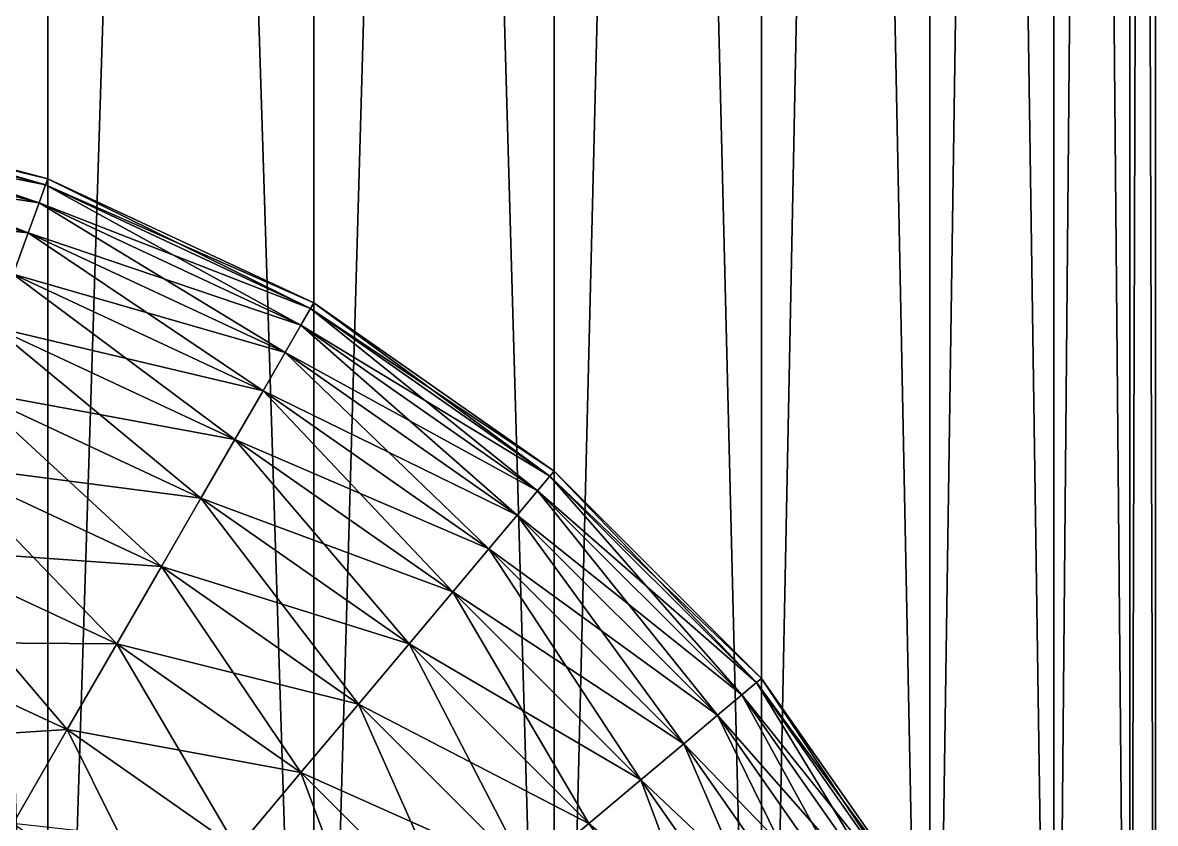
# Model space of a CAD drawing. Header units: metres. Extents: x -7 to 7, y -6 to 6.4.
# Drawn here: x 3.327 to 4, y -4.443 to -3.967 of the extents above; entities that cross this region are included whole.
import ezdxf

# ---------------------------------------------------------------- set-up
doc = ezdxf.new("R2010")
doc.units = ezdxf.units.M

msp = doc.modelspace()

# ---------------------------------------------------------------- linework, layer by layer
at = {"layer": 'Cylinder'}
for points in [[(3.34202, -5, -0.93969), (3.17365, 0, -0.98481), (3.17365, -5, -0.98481)], [(3.34202, -5, -0.93969), (3.34202, 0, -0.93969), (3.17365, 0, -0.98481)], [(3.5, -5, -0.86603), (3.34202, 0, -0.93969), (3.34202, -5, -0.93969)], [(3.5, -5, -0.86603), (3.5, 0, -0.86602), (3.34202, 0, -0.93969)], [(3.64279, -5, -0.76604), (3.5, 0, -0.86602), (3.5, -5, -0.86603)], [(3.64279, -5, -0.76604), (3.64279, 0, -0.76604), (3.5, 0, -0.86602)], [(3.76604, -5, -0.64279), (3.64279, 0, -0.76604), (3.64279, -5, -0.76604)], [(3.76604, -5, -0.64279), (3.76604, 0, -0.64279), (3.64279, 0, -0.76604)], [(3.86602, -5, -0.5), (3.76604, 0, -0.64279), (3.76604, -5, -0.64279)], [(3.86602, -5, -0.5), (3.86602, 0, -0.5), (3.76604, 0, -0.64279)], [(3.93969, -5, -0.34202), (3.86602, 0, -0.5), (3.86602, -5, -0.5)], [(3.93969, -5, -0.34202), (3.93969, 0, -0.34202), (3.86602, 0, -0.5)], [(3.98481, -5, -0.17365), (3.93969, 0, -0.34202), (3.93969, -5, -0.34202)], [(3.98481, -5, -0.17365), (3.98481, 0, -0.17365), (3.93969, 0, -0.34202)], [(3.93969, -5, 0.34202), (3.98481, 0, 0.17365), (3.98481, -5, 0.17365)], [(3.93969, -5, 0.34202), (3.93969, 0, 0.34202), (3.98481, 0, 0.17365)], [(4, -5, 0), (3.98481, 0, -0.17365), (3.98481, -5, -0.17365)], [(4, -5, 0), (4, 0, 0), (3.98481, 0, -0.17365)], [(3.98481, -5, 0.17365), (4, 0, 0), (4, -5, 0)], [(3.98481, -5, 0.17365), (3.98481, 0, 0.17365), (4, 0, 0)], [(3.17365, -5, 0.98481), (3.34202, 0, 0.93969), (3.34202, -5, 0.93969)], [(3.17365, -5, 0.98481), (3.17365, 0, 0.98481), (3.34202, 0, 0.93969)], [(3.34202, -5, 0.93969), (3.5, 0, 0.86603), (3.5, -5, 0.86602)], [(3.34202, -5, 0.93969), (3.34202, 0, 0.93969), (3.5, 0, 0.86603)], [(3.5, -5, 0.86602), (3.64279, 0, 0.76604), (3.64279, -5, 0.76604)], [(3.5, -5, 0.86602), (3.5, 0, 0.86603), (3.64279, 0, 0.76604)], [(3.64279, -5, 0.76604), (3.76604, 0, 0.64279), (3.76604, -5, 0.64279)], [(3.64279, -5, 0.76604), (3.64279, 0, 0.76604), (3.76604, 0, 0.64279)], [(3.76604, -5, 0.64279), (3.86602, 0, 0.5), (3.86602, -5, 0.5)], [(3.76604, -5, 0.64279), (3.76604, 0, 0.64279), (3.86602, 0, 0.5)], [(3.86602, -5, 0.5), (3.93969, 0, 0.34202), (3.93969, -5, 0.34202)], [(3.86602, -5, 0.5), (3.86602, 0, 0.5), (3.93969, 0, 0.34202)]]:
    msp.add_3dface(points, dxfattribs=at)
at = {"layer": 'Sphere'}
for points in [[(3.17299, -4.01894, 0.08715), (3.17365, -4.01519, 0), (3.34202, -4.06031, 0)], [(3.17365, -4.01519, 0), (3.17299, -4.01894, -0.08716), (3.34072, -4.06388, -0.08716)], [(3.17365, -4.01519, 0), (3.34072, -4.06388, -0.08716), (3.34202, -4.06031, 0)], [(3.17101, -4.03015, 0.17365), (3.17299, -4.01894, 0.08715), (3.34072, -4.06388, 0.08715)], [(3.17299, -4.01894, -0.08716), (3.17101, -4.03015, -0.17365), (3.33682, -4.07458, -0.17365)], [(3.17299, -4.01894, 0.08715), (3.34202, -4.06031, 0), (3.34072, -4.06388, 0.08715)], [(3.17299, -4.01894, -0.08716), (3.33682, -4.07458, -0.17365), (3.34072, -4.06388, -0.08716)], [(3.16773, -4.04875, 0.25882), (3.17101, -4.03015, 0.17365), (3.33682, -4.07458, 0.17365)], [(3.17101, -4.03015, -0.17365), (3.16773, -4.04875, -0.25882), (3.33036, -4.09233, -0.25882)], [(3.17101, -4.03015, 0.17365), (3.34072, -4.06388, 0.08715), (3.33682, -4.07458, 0.17365)], [(3.17101, -4.03015, -0.17365), (3.33036, -4.09233, -0.25882), (3.33682, -4.07458, -0.17365)], [(3.16317, -4.07458, 0.34202), (3.16773, -4.04875, 0.25882), (3.33036, -4.09233, 0.25882)], [(3.16773, -4.04875, 0.25882), (3.33682, -4.07458, 0.17365), (3.33036, -4.09233, 0.25882)], [(3.16773, -4.04875, -0.25882), (3.32139, -4.11698, -0.34202), (3.33036, -4.09233, -0.25882)], [(3.33682, -4.07458, 0.17365), (3.34072, -4.06388, 0.08715), (3.4981, -4.13727, 0.08715)], [(3.34072, -4.06388, -0.08716), (3.33682, -4.07458, -0.17365), (3.4924, -4.14713, -0.17365)], [(3.34072, -4.06388, 0.08715), (3.34202, -4.06031, 0), (3.5, -4.13397, 0)], [(3.34202, -4.06031, 0), (3.34072, -4.06388, -0.08716), (3.4981, -4.13727, -0.08716)], [(3.34072, -4.06388, 0.08715), (3.5, -4.13397, 0), (3.4981, -4.13727, 0.08715)], [(3.34072, -4.06388, -0.08716), (3.4924, -4.14713, -0.17365), (3.4981, -4.13727, -0.08716)], [(3.34202, -4.06031, 0), (3.4981, -4.13727, -0.08716), (3.5, -4.13397, 0)], [(3.16317, -4.07458, 0.34202), (3.33036, -4.09233, 0.25882), (3.32139, -4.11698, 0.34202)], [(3.33036, -4.09233, 0.25882), (3.33682, -4.07458, 0.17365), (3.4924, -4.14713, 0.17365)], [(3.33682, -4.07458, -0.17365), (3.33036, -4.09233, -0.25882), (3.48296, -4.16348, -0.25882)], [(3.33682, -4.07458, 0.17365), (3.4981, -4.13727, 0.08715), (3.4924, -4.14713, 0.17365)], [(3.33682, -4.07458, -0.17365), (3.48296, -4.16348, -0.25882), (3.4924, -4.14713, -0.17365)], [(3.32139, -4.11698, 0.34202), (3.33036, -4.09233, 0.25882), (3.48296, -4.16348, 0.25882)], [(3.33036, -4.09233, -0.25882), (3.32139, -4.11698, -0.34202), (3.46985, -4.1862, -0.34202)], [(3.33036, -4.09233, 0.25882), (3.4924, -4.14713, 0.17365), (3.48296, -4.16348, 0.25882)], [(3.33036, -4.09233, -0.25882), (3.46985, -4.1862, -0.34202), (3.48296, -4.16348, -0.25882)], [(3.30997, -4.14835, 0.42262), (3.32139, -4.11698, 0.34202), (3.46985, -4.1862, 0.34202)], [(3.32139, -4.11698, -0.34202), (3.30997, -4.14835, -0.42262), (3.45315, -4.21511, -0.42262)], [(3.32139, -4.11698, 0.34202), (3.48296, -4.16348, 0.25882), (3.46985, -4.1862, 0.34202)], [(3.32139, -4.11698, -0.34202), (3.45315, -4.21511, -0.42262), (3.46985, -4.1862, -0.34202)], [(3.4924, -4.14713, 0.17365), (3.4981, -4.13727, 0.08715), (3.64034, -4.23687, 0.08715)], [(3.4981, -4.13727, -0.08716), (3.4924, -4.14713, -0.17365), (3.63302, -4.24559, -0.17365)], [(3.4981, -4.13727, 0.08715), (3.5, -4.13397, 0), (3.64279, -4.23395, 0)], [(3.5, -4.13397, 0), (3.4981, -4.13727, -0.08716), (3.64034, -4.23687, -0.08716)], [(3.4981, -4.13727, 0.08715), (3.64279, -4.23395, 0), (3.64034, -4.23687, 0.08715)], [(3.4981, -4.13727, -0.08716), (3.63302, -4.24559, -0.17365), (3.64034, -4.23687, -0.08716)], [(3.5, -4.13397, 0), (3.64034, -4.23687, -0.08716), (3.64279, -4.23395, 0)], [(3.2962, -4.1862, 0.5), (3.30997, -4.14835, 0.42262), (3.45315, -4.21511, 0.42262)], [(3.30997, -4.14835, -0.42262), (3.2962, -4.1862, -0.5), (3.43301, -4.25, -0.5)], [(3.30997, -4.14835, 0.42262), (3.46985, -4.1862, 0.34202), (3.45315, -4.21511, 0.42262)], [(3.30997, -4.14835, -0.42262), (3.43301, -4.25, -0.5), (3.45315, -4.21511, -0.42262)], [(3.48296, -4.16348, 0.25882), (3.4924, -4.14713, 0.17365), (3.63302, -4.24559, 0.17365)], [(3.4924, -4.14713, -0.17365), (3.48296, -4.16348, -0.25882), (3.62088, -4.26006, -0.25882)], [(3.4924, -4.14713, 0.17365), (3.64034, -4.23687, 0.08715), (3.63302, -4.24559, 0.17365)], [(3.4924, -4.14713, -0.17365), (3.62088, -4.26006, -0.25882), (3.63302, -4.24559, -0.17365)], [(3.46985, -4.1862, 0.34202), (3.48296, -4.16348, 0.25882), (3.62088, -4.26006, 0.25882)], [(3.48296, -4.16348, -0.25882), (3.46985, -4.1862, -0.34202), (3.60402, -4.28015, -0.34202)], [(3.48296, -4.16348, 0.25882), (3.63302, -4.24559, 0.17365), (3.62088, -4.26006, 0.25882)], [(3.48296, -4.16348, -0.25882), (3.60402, -4.28015, -0.34202), (3.62088, -4.26006, -0.25882)], [(3.28017, -4.23025, 0.57358), (3.2962, -4.1862, 0.5), (3.43301, -4.25, 0.5)], [(3.2962, -4.1862, -0.5), (3.28017, -4.23025, -0.57358), (3.40957, -4.29059, -0.57358)], [(3.2962, -4.1862, 0.5), (3.45315, -4.21511, 0.42262), (3.43301, -4.25, 0.5)], [(3.2962, -4.1862, -0.5), (3.40957, -4.29059, -0.57358), (3.43301, -4.25, -0.5)], [(3.45315, -4.21511, 0.42262), (3.46985, -4.1862, 0.34202), (3.60402, -4.28015, 0.34202)], [(3.46985, -4.1862, -0.34202), (3.45315, -4.21511, -0.42262), (3.58256, -4.30573, -0.42262)], [(3.46985, -4.1862, 0.34202), (3.62088, -4.26006, 0.25882), (3.60402, -4.28015, 0.34202)], [(3.46985, -4.1862, -0.34202), (3.58256, -4.30573, -0.42262), (3.60402, -4.28015, -0.34202)], [(3.43301, -4.25, 0.5), (3.45315, -4.21511, 0.42262), (3.58256, -4.30573, 0.42262)], [(3.45315, -4.21511, -0.42262), (3.43301, -4.25, -0.5), (3.55667, -4.33659, -0.5)], [(3.45315, -4.21511, 0.42262), (3.60402, -4.28015, 0.34202), (3.58256, -4.30573, 0.42262)], [(3.45315, -4.21511, -0.42262), (3.55667, -4.33659, -0.5), (3.58256, -4.30573, -0.42262)], [(3.262, -4.28015, 0.64279), (3.28017, -4.23025, 0.57358), (3.40957, -4.29059, 0.57358)], [(3.28017, -4.23025, -0.57358), (3.262, -4.28015, -0.64279), (3.38302, -4.33659, -0.64279)], [(3.28017, -4.23025, 0.57358), (3.43301, -4.25, 0.5), (3.40957, -4.29059, 0.57358)], [(3.28017, -4.23025, -0.57358), (3.38302, -4.33659, -0.64279), (3.40957, -4.29059, -0.57358)], [(3.63302, -4.24559, 0.17365), (3.64034, -4.23687, 0.08715), (3.76313, -4.35966, 0.08715)], [(3.64034, -4.23687, -0.08716), (3.63302, -4.24559, -0.17365), (3.75441, -4.36698, -0.17365)], [(3.64034, -4.23687, 0.08715), (3.64279, -4.23395, 0), (3.76604, -4.35721, 0)], [(3.64279, -4.23395, 0), (3.64034, -4.23687, -0.08716), (3.76313, -4.35966, -0.08716)], [(3.64034, -4.23687, 0.08715), (3.76604, -4.35721, 0), (3.76313, -4.35966, 0.08715)], [(3.64034, -4.23687, -0.08716), (3.75441, -4.36698, -0.17365), (3.76313, -4.35966, -0.08716)], [(3.64279, -4.23395, 0), (3.76313, -4.35966, -0.08716), (3.76604, -4.35721, 0)], [(3.62088, -4.26006, 0.25882), (3.63302, -4.24559, 0.17365), (3.75441, -4.36698, 0.17365)], [(3.63302, -4.24559, -0.17365), (3.62088, -4.26006, -0.25882), (3.73994, -4.37911, -0.25882)], [(3.63302, -4.24559, 0.17365), (3.76313, -4.35966, 0.08715), (3.75441, -4.36698, 0.17365)], [(3.63302, -4.24559, -0.17365), (3.73994, -4.37911, -0.25882), (3.75441, -4.36698, -0.17365)], [(3.40957, -4.29059, 0.57358), (3.43301, -4.25, 0.5), (3.55667, -4.33658, 0.5)], [(3.43301, -4.25, -0.5), (3.40957, -4.29059, -0.57358), (3.52654, -4.37249, -0.57358)], [(3.43301, -4.25, 0.5), (3.58256, -4.30573, 0.42262), (3.55667, -4.33658, 0.5)], [(3.43301, -4.25, -0.5), (3.52654, -4.37249, -0.57358), (3.55667, -4.33659, -0.5)], [(3.60402, -4.28015, 0.34202), (3.62088, -4.26006, 0.25882), (3.73994, -4.37911, 0.25882)], [(3.62088, -4.26006, -0.25882), (3.60402, -4.28015, -0.34202), (3.71985, -4.39598, -0.34202)], [(3.62088, -4.26006, 0.25882), (3.75441, -4.36698, 0.17365), (3.73994, -4.37911, 0.25882)], [(3.62088, -4.26006, -0.25882), (3.71985, -4.39598, -0.34202), (3.73994, -4.37911, -0.25882)], [(3.24184, -4.33554, 0.70711), (3.262, -4.28015, 0.64279), (3.38302, -4.33659, 0.64279)], [(3.262, -4.28015, -0.64279), (3.24184, -4.33554, -0.70711), (3.35355, -4.38763, -0.70711)], [(3.262, -4.28015, 0.64279), (3.40957, -4.29059, 0.57358), (3.38302, -4.33659, 0.64279)], [(3.262, -4.28015, -0.64279), (3.35355, -4.38763, -0.70711), (3.38302, -4.33659, -0.64279)], [(3.58256, -4.30573, 0.42262), (3.60402, -4.28015, 0.34202), (3.71985, -4.39598, 0.34202)], [(3.60402, -4.28015, -0.34202), (3.58256, -4.30573, -0.42262), (3.69427, -4.41744, -0.42262)], [(3.60402, -4.28015, 0.34202), (3.73994, -4.37911, 0.25882), (3.71985, -4.39598, 0.34202)], [(3.60402, -4.28015, -0.34202), (3.69427, -4.41744, -0.42262), (3.71985, -4.39598, -0.34202)], [(3.38302, -4.33659, 0.64279), (3.40957, -4.29059, 0.57358), (3.52654, -4.37249, 0.57358)], [(3.40957, -4.29059, -0.57358), (3.38302, -4.33659, -0.64279), (3.4924, -4.41317, -0.64279)], [(3.40957, -4.29059, 0.57358), (3.55667, -4.33658, 0.5), (3.52654, -4.37249, 0.57358)], [(3.40957, -4.29059, -0.57358), (3.4924, -4.41317, -0.64279), (3.52654, -4.37249, -0.57358)], [(3.55667, -4.33658, 0.5), (3.58256, -4.30573, 0.42262), (3.69427, -4.41744, 0.42262)], [(3.58256, -4.30573, -0.42262), (3.55667, -4.33659, -0.5), (3.66341, -4.44333, -0.5)], [(3.58256, -4.30573, 0.42262), (3.71985, -4.39598, 0.34202), (3.69427, -4.41744, 0.42262)], [(3.58256, -4.30573, -0.42262), (3.66341, -4.44333, -0.5), (3.69427, -4.41744, -0.42262)], [(3.21985, -4.39598, 0.76604), (3.24184, -4.33554, 0.70711), (3.35355, -4.38763, 0.70711)], [(3.24184, -4.33554, 0.70711), (3.38302, -4.33659, 0.64279), (3.35355, -4.38763, 0.70711)], [(3.24184, -4.33554, -0.70711), (3.32139, -4.44333, -0.76605), (3.35355, -4.38763, -0.70711)], [(3.35355, -4.38763, 0.70711), (3.38302, -4.33659, 0.64279), (3.4924, -4.41317, 0.64279)], [(3.38302, -4.33659, -0.64279), (3.35355, -4.38763, -0.70711), (3.45452, -4.45832, -0.70711)], [(3.38302, -4.33659, 0.64279), (3.52654, -4.37249, 0.57358), (3.4924, -4.41317, 0.64279)], [(3.38302, -4.33659, -0.64279), (3.45452, -4.45832, -0.70711), (3.4924, -4.41317, -0.64279)], [(3.52654, -4.37249, 0.57358), (3.55667, -4.33658, 0.5), (3.66341, -4.44333, 0.5)], [(3.55667, -4.33659, -0.5), (3.52654, -4.37249, -0.57358), (3.62751, -4.47346, -0.57358)], [(3.55667, -4.33658, 0.5), (3.69427, -4.41744, 0.42262), (3.66341, -4.44333, 0.5)], [(3.55667, -4.33659, -0.5), (3.62751, -4.47346, -0.57358), (3.66341, -4.44333, -0.5)], [(3.75441, -4.36698, 0.17365), (3.76313, -4.35966, 0.08715), (3.86273, -4.5019, 0.08715)], [(3.76313, -4.35966, -0.08716), (3.75441, -4.36698, -0.17365), (3.85287, -4.50759, -0.17365)], [(3.76313, -4.35966, 0.08715), (3.76604, -4.35721, 0), (3.86602, -4.5, 0)], [(3.76604, -4.35721, 0), (3.76313, -4.35966, -0.08716), (3.86273, -4.5019, -0.08716)], [(3.76313, -4.35966, 0.08715), (3.86602, -4.5, 0), (3.86273, -4.5019, 0.08715)], [(3.76313, -4.35966, -0.08716), (3.85287, -4.50759, -0.17365), (3.86273, -4.5019, -0.08716)], [(3.76604, -4.35721, 0), (3.86273, -4.5019, -0.08716), (3.86602, -4.5, 0)], [(3.73994, -4.37911, 0.25882), (3.75441, -4.36698, 0.17365), (3.85287, -4.50759, 0.17365)], [(3.75441, -4.36698, -0.17365), (3.73994, -4.37911, -0.25882), (3.83652, -4.51704, -0.25882)], [(3.75441, -4.36698, 0.17365), (3.86273, -4.5019, 0.08715), (3.85287, -4.50759, 0.17365)], [(3.75441, -4.36698, -0.17365), (3.83652, -4.51704, -0.25882), (3.85287, -4.50759, -0.17365)], [(3.4924, -4.41317, 0.64279), (3.52654, -4.37249, 0.57358), (3.62751, -4.47346, 0.57358)], [(3.52654, -4.37249, -0.57358), (3.4924, -4.41317, -0.64279), (3.58682, -4.5076, -0.64279)], [(3.52654, -4.37249, 0.57358), (3.66341, -4.44333, 0.5), (3.62751, -4.47346, 0.57358)], [(3.52654, -4.37249, -0.57358), (3.58682, -4.5076, -0.64279), (3.62751, -4.47346, -0.57358)], [(3.71985, -4.39598, 0.34202), (3.73994, -4.37911, 0.25882), (3.83652, -4.51704, 0.25882)], [(3.73994, -4.37911, -0.25882), (3.71985, -4.39598, -0.34202), (3.8138, -4.53015, -0.34202)], [(3.73994, -4.37911, 0.25882), (3.85287, -4.50759, 0.17365), (3.83652, -4.51704, 0.25882)], [(3.73994, -4.37911, -0.25882), (3.8138, -4.53015, -0.34202), (3.83652, -4.51704, -0.25882)], [(3.21985, -4.39598, 0.76604), (3.35355, -4.38763, 0.70711), (3.32139, -4.44333, 0.76604)], [(3.32139, -4.44333, 0.76604), (3.35355, -4.38763, 0.70711), (3.45452, -4.45832, 0.70711)], [(3.35355, -4.38763, -0.70711), (3.32139, -4.44333, -0.76605), (3.41317, -4.5076, -0.76605)], [(3.35355, -4.38763, 0.70711), (3.4924, -4.41317, 0.64279), (3.45452, -4.45832, 0.70711)], [(3.35355, -4.38763, -0.70711), (3.41317, -4.5076, -0.76605), (3.45452, -4.45832, -0.70711)], [(3.69427, -4.41744, 0.42262), (3.71985, -4.39598, 0.34202), (3.8138, -4.53015, 0.34202)], [(3.71985, -4.39598, -0.34202), (3.69427, -4.41744, -0.42262), (3.78488, -4.54684, -0.42262)], [(3.71985, -4.39598, 0.34202), (3.83652, -4.51704, 0.25882), (3.8138, -4.53015, 0.34202)], [(3.71985, -4.39598, -0.34202), (3.78488, -4.54684, -0.42262), (3.8138, -4.53015, -0.34202)], [(3.45452, -4.45832, 0.70711), (3.4924, -4.41317, 0.64279), (3.58682, -4.50759, 0.64279)], [(3.4924, -4.41317, -0.64279), (3.45452, -4.45832, -0.70711), (3.54167, -4.54548, -0.70711)], [(3.4924, -4.41317, 0.64279), (3.62751, -4.47346, 0.57358), (3.58682, -4.50759, 0.64279)], [(3.4924, -4.41317, -0.64279), (3.54167, -4.54548, -0.70711), (3.58682, -4.5076, -0.64279)], [(3.66341, -4.44333, 0.5), (3.69427, -4.41744, 0.42262), (3.78488, -4.54684, 0.42262)], [(3.69427, -4.41744, -0.42262), (3.66341, -4.44333, -0.5), (3.75, -4.56699, -0.5)], [(3.69427, -4.41744, 0.42262), (3.8138, -4.53015, 0.34202), (3.78488, -4.54684, 0.42262)], [(3.69427, -4.41744, -0.42262), (3.75, -4.56699, -0.5), (3.78488, -4.54684, -0.42262)], [(3.62751, -4.47346, 0.57358), (3.66341, -4.44333, 0.5), (3.75, -4.56699, 0.5)], [(3.66341, -4.44333, 0.5), (3.78488, -4.54684, 0.42262), (3.75, -4.56699, 0.5)]]:
    msp.add_3dface(points, dxfattribs=at)

doc.saveas('drawing.dxf')
